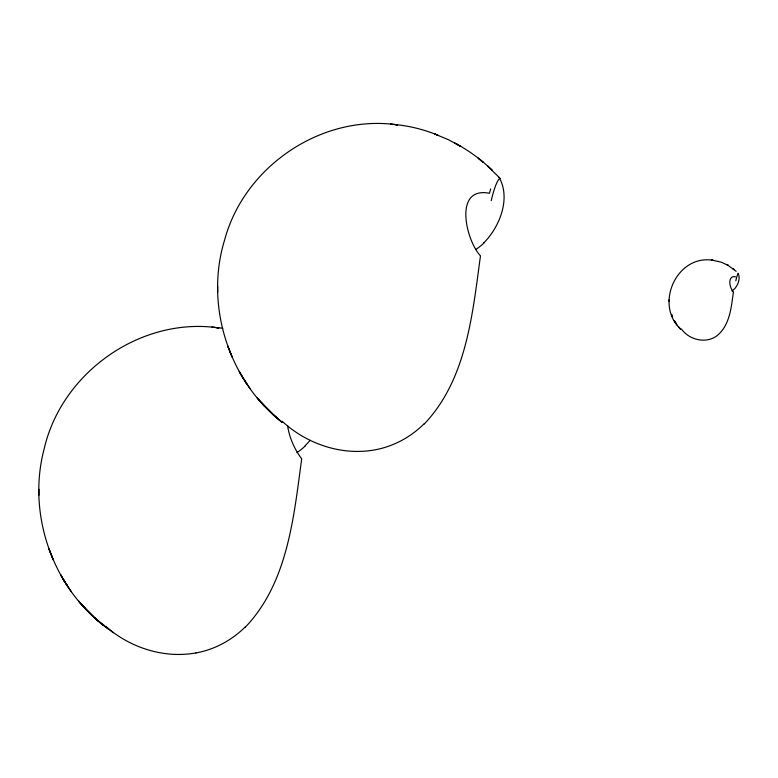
<?xml version="1.0" encoding="UTF-8"?>
<svg xmlns="http://www.w3.org/2000/svg" width="778" height="778" viewBox="0 0 778 778"><rect width="100%" height="100%" fill="white"/><g stroke="black" fill="none" stroke-linecap="round" stroke-linejoin="round"><path stroke-width="1.17" d="M108.103 628.955C52.953 589.082 26.646 514.443 44.19 448.75C61.773 372.351 140.925 316.422 218.881 327.937L211.879 327.023M282.025 422.269L273 414.509L282.025 422.269C228.372 380.267 204.478 304.597 224.764 239.478C244.671 166.025 322.063 113.851 397.655 124.908L390.653 124.003M679.69 328.209C654.619 303.342 677.161 254.173 713.095 260.309L711.384 260.085M38.9 495.275L38.929 489.294M217.675 292.256L217.704 286.265M669.061 301.251L669.061 299.793M733.362 292.343C731.242 307.436 729.842 325.165 717.199 335.561C706.161 344.207 689.084 339.957 681.343 328.899M490.626 188.898L489.488 193.284C452.961 186.107 466.041 240.713 480.473 255.836C472.479 314.118 466.732 379.431 424.117 424.146M310.257 440.28L305.093 445.813M245.342 627.175C287.957 582.45 293.705 517.137 301.699 458.855C294.415 449.12 289.338 437.615 287.559 425.547M483.867 242.794C499.748 226.855 511.039 198.234 499.106 177.403M195.9 652.937C163.944 658.684 130.227 647.763 105.983 626.601M394.884 124.529C409.636 125.929 424.185 129.595 437.907 135.197L434.367 133.855L448.546 139.758L460.099 146.06L454.323 142.666M712.415 260.212L721.391 262.205L728.373 265.483L726.963 264.656M216.109 327.557L222.839 328.267M727.381 264.899L736.153 271.318M456.034 143.687C469.348 150.864 481.631 159.957 492.435 170.538L487.582 166.025L500.235 178.473M103.25 625.298L94.226 617.528L113.277 632.709M732.788 268.429L734.014 269.46L732.876 268.498M478.139 158.099L483.148 162.301L478.489 158.381M282.239 421.316C306.668 443.956 341.591 455.859 374.685 449.917A140.711 114.113 71.2 0 0 423.971 423.961M272.524 413.935L261.126 402.401L277.231 418.272M93.749 616.964L82.342 605.43L98.456 621.291M738.059 273.263C740.481 277.824 738.448 283.698 735.599 287.617A23.846 16.027 13.5 0 1 731.952 290.933M675.751 323.016L676.15 323.629L675.032 321.859L676.986 324.844M245.051 381.191L246.665 383.7L242.104 376.455L250.078 388.66M66.276 584.21L67.89 586.719L63.319 579.484L71.304 591.679M735.813 280.839A27.677 3.802 -86.1 0 1 738.04 273.856M733.46 292.188A10.629 6.175 63 0 1 729.871 281.033A10.629 6.175 63 0 1 735.531 276.832M484.081 242.911A96.209 64.944 13.8 0 1 475.669 249.602M491.21 200.695A112.567 15.424 -86.7 0 1 499.048 179.047M305.297 445.93A96.209 64.944 13.8 0 1 296.895 452.621M245.196 626.98A140.711 114.113 71.2 0 1 195.92 652.985M680.487 329.084L678.756 327.139L680.487 329.084M264.384 405.98L257.324 398.025L264.384 405.98M85.609 609.009L78.539 601.054L85.609 609.009M675.353 322.374L674.351 320.672L675.353 322.374M243.397 378.575L239.293 371.602L243.397 378.575M64.623 581.604L60.519 574.621L64.623 581.604M672.581 317.074L671.531 314.429L672.581 317.074M232.068 356.888L227.789 346.103L232.068 356.888M53.293 559.907L49.014 549.122L53.293 559.907"/></g></svg>
